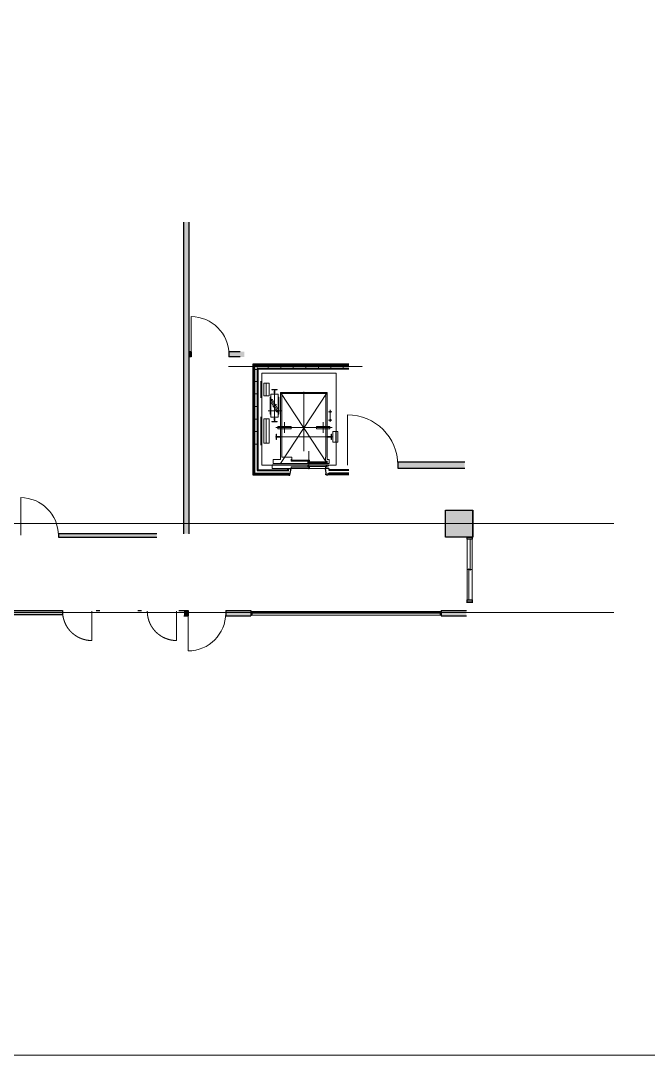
# Model space of a CAD drawing. Header units: millimetres. Extents: x -376000 to 292178, y -193032 to 188048.
# Drawn here: x -249646 to -234649, y -193032 to -168299 of the extents above; entities that cross this region are included whole.
import ezdxf

# ---------------------------------------------------------------- set-up
doc = ezdxf.new("R2010")
doc.units = ezdxf.units.MM
doc.linetypes.add('ラインタイプ-6', pattern=[5.291531, 3.175, -1.058062, 0.352704, -0.705764])
for name, color, linetype, lineweight in [('00_一般', 7, 'Continuous', 5), ('02_既存平面-内部建具・サッシ', 7, 'Continuous', 18), ('_区分表-オーナー：塗（壁）-3 (2D)', 7, 'Continuous', 5), ('_塗（壁） (2D)', 7, 'Continuous', 5), ('_平面図(既存部) (2D)', 7, 'Continuous', 5), ('_平面図（新設） (2D)', 7, 'Continuous', 5), ('一般', 7, 'Continuous', 5)]:
    doc.layers.add(name, color=color, linetype=linetype, lineweight=lineweight)
for name, color, linetype, lineweight, true_color in [('02_0.25', 1, 'Continuous', 25, 0xff0000), ('03_0.15', 7, 'Continuous', 15, 0x990099), ('04_0.10', 7, 'Continuous', 9, 0x0099ff), ('06一点鎖線', 7, 'ラインタイプ-6', 9, 0x9999ff), ('08_ハッチ・色', 7, 'Continuous', 5, 0x888888)]:
    doc.layers.add(name, color=color, linetype=linetype, lineweight=lineweight, true_color=true_color)

# ---------------------------------------------------------------- blocks, each defined once
blk = doc.blocks.new('塗（壁） (2D)')
at = {"layer": '02_0.25', "linetype": 'Continuous', "lineweight": 0, "true_color": 0xaaaaaa}
blk.add_hatch(color=253, dxfattribs=at).paths.add_polyline_path([(-239496, -179996), (-238846, -179996), (-238846, -180646), (-239496, -180646)])
at = {"layer": '08_ハッチ・色', "linetype": 'Continuous', "lineweight": 0}
for points in [[(-245746, -173114), (-245621, -173114), (-245621, -180564), (-245746, -180564)], [(-245746, -182526), (-245746, -182401), (-245646, -182401), (-245646, -182526)], [(-244746, -182526), (-244746, -182401), (-244146, -182401), (-244146, -182526)], [(-239596, -182526), (-239596, -182401), (-238996, -182401), (-238996, -182526)]]:
    blk.add_hatch(color=120, dxfattribs=at).paths.add_polyline_path(points)
at = {"layer": '02_0.25', "flags": 128}
blk.add_lwpolyline([(-239496, -179996), (-238846, -179996), (-238846, -180646), (-239496, -180646)], close=True, dxfattribs=at)
at = {"layer": '08_ハッチ・色', "color": 141}
for points in [[(-245571, -176336), (-245571, -176211), (-245621, -176336), (-245621, -176211)], [(-244298, -176336), (-244298, -176211), (-244671, -176336), (-244671, -176211)], [(-246396, -180646), (-246396, -180556), (-248746, -180646), (-248746, -180556)], [(-248646, -182491), (-248646, -182401), (-251896, -182491), (-251896, -182401)]]:
    blk.add_solid(points, dxfattribs=at)
at = {"layer": '08_ハッチ・色', "color": 253, "linetype": 'Continuous', "true_color": 0xaaaaaa}
blk.add_solid([(-240636, -178996), (-239036, -178996), (-240636, -178846), (-239036, -178846)], dxfattribs=at)
blk = doc.blocks.new('グループ-458')
at = {"layer": '03_0.15'}
blk.add_line((-249646, -179701), (-249646, -180601), dxfattribs=at)
blk.add_arc((-249646, -180601), 900, 0, 90, dxfattribs=at)
blk = doc.blocks.new('区分表-オーナー：塗（壁）-3 (2D)')
at = {"layer": '02_既存平面-内部建具・サッシ', "color": 7, "transparency": 33554559}
blk.add_blockref('グループ-458', (0, 0), dxfattribs=at)
blk = doc.blocks.new('グループ-112')
at = {"layer": '02_0.25', "flags": 128}
for points in [[(-238981, -180696), (-238981, -180646), (-238861, -180646), (-238861, -180696)], [(-238981, -182196), (-238981, -182146), (-238861, -182146), (-238861, -182196)]]:
    blk.add_lwpolyline(points, close=True, dxfattribs=at)
at = {"layer": '03_0.15'}
for p, q in [((-238906, -181446), (-238906, -180696)), ((-238861, -181422), (-238981, -181422)), ((-238936, -182146), (-238936, -181396))]:
    blk.add_line(p, q, dxfattribs=at)
at = {"layer": '04_0.10'}
for p, q in [((-238981, -182147), (-238981, -180696)), ((-238861, -182147), (-238861, -180696))]:
    blk.add_line(p, q, dxfattribs=at)
blk = doc.blocks.new('グループ-114')
at = {"layer": '03_0.15'}
blk.add_line((-241836, -177721), (-241836, -178921), dxfattribs=at)
blk.add_arc((-241836, -178921), 1200, 0, 90, dxfattribs=at)
blk = doc.blocks.new('グループ-115')
at = {"layer": '04_0.10'}
for p, q in [((-609, 692), (-609, 292)), ((-484, 642), (-484, 342))]:
    blk.add_line(p, q, dxfattribs=at)
at = {"layer": '04_0.10', "flags": 128}
blk.add_lwpolyline([(-542, 342), (-414, 342), (-414, 642), (-542, 642)], close=True, dxfattribs=at)
blk = doc.blocks.new('グループ-116')
at = {"layer": '04_0.10'}
for p, q in [((-374, 263), (-194, -48)), ((-284, 490), (-284, -274)), ((-140, -1278), (972, 424)), ((-140, 424), (972, -1278)), ((416, -980), (416, 434)), ((-240, 132), (-327, 82)), ((1048, 8), (1048, -282)), ((1088, -38), (1008, -38)), ((1088, -238), (1008, -238)), ((-257, -418), (1090, -418)), ((-47, -291), (-47, -544)), ((880, -291), (880, -544)), ((-259, -638), (1091, -638)), ((531, -1408), (531, -980)), ((-484, -1318), (-343, -1318)), ((1001, -1318), (1181, -1318))]:
    blk.add_line(p, q, dxfattribs=at)
at = {"layer": '04_0.10', "flags": 128}
for points in [[(-280, 452), (-280, 485), (-220, 488), (-220, 496), (-347, 496), (-347, 488), (-288, 485), (-288, 452), (-292, 452), (-292, 408), (-276, 408), (-276, 452)], [(-390, 231), (-230, -46), (-178, -16), (-338, 261)], [(-374, 382), (-374, -168), (-194, -168), (-194, 382)], [(-319, -1278), (-319, -1182), (-140, -1182), (-140, 424), (972, 424), (972, -1182), (1022, -1182), (1022, -1278)], [(-288, -237), (-288, -270), (-347, -274), (-347, -281), (-220, -281), (-220, -274), (-280, -270), (-280, -237), (-276, -237), (-276, -192), (-292, -192), (-292, -237)], [(-207, -391), (-207, -444), (113, -444), (113, -391)], [(720, -391), (720, -444), (1040, -444), (1040, -391)], [(-203, -634), (-236, -634), (-240, -574), (-248, -574), (-248, -701), (-240, -701), (-236, -642), (-203, -642), (-203, -645), (-159, -645), (-159, -630), (-203, -630)], [(1036, -642), (1069, -642), (1072, -701), (1080, -701), (1080, -574), (1072, -574), (1069, -634), (1036, -634), (1036, -630), (991, -630), (991, -645), (1036, -645)], [(111, -1192), (111, -1222), (551, -1222), (551, -1192)], [(511, -1232), (511, -1262), (951, -1262), (951, -1232)], [(111, -1358), (111, -1388), (551, -1388), (551, -1358)], [(511, -1318), (511, -1348), (951, -1348), (951, -1318)]]:
    blk.add_lwpolyline(points, close=True, dxfattribs=at)
for points in [[(-374, 312), (-389, 312), (-389, -98), (-374, -98)], [(-194, 312), (-179, 312), (-179, -98), (-194, -98)], [(-109, -1126), (-109, 394), (941, 394), (941, -1126)], [(-109, -1126), (131, -1126), (131, -1126), (131, -1182), (101, -1182)], [(941, -1126), (931, -1126), (931, -1218), (971, -1218), (971, -1278)], [(1001, -1338), (1001, -1308), (-343, -1308), (-343, -1398), (931, -1398), (931, -1358), (971, -1358), (971, -1308)]]:
    blk.add_lwpolyline(points, dxfattribs=at)
at = {"layer": '04_0.10'}
for centre in [(1048, -38), (1048, -238)]:
    blk.add_circle(centre, 15, dxfattribs=at)
blk = doc.blocks.new('グループ-117')
at = {"layer": '00_一般'}
blk.add_line((935, -1544), (931, -1524), dxfattribs=at)
at = {"layer": '04_0.10'}
for p, q in [((-609, -158), (-609, -838)), ((-484, -209), (-484, -789)), ((-439, -18), (-129, -18)), ((1181, -508), (1181, -768)), ((-609, -1428), (-484, -1428))]:
    blk.add_line(p, q, dxfattribs=at)
at = {"layer": '04_0.10', "flags": 128}
for points in [[(-542, -208), (-542, -788), (-414, -788), (-414, -208)], [(1111, -508), (1111, -768), (1225, -768), (1225, -508)]]:
    blk.add_lwpolyline(points, close=True, dxfattribs=at)
at = {"layer": '04_0.10'}
for name in ['グループ-115', 'グループ-116']:
    blk.add_blockref(name, (0, 0), dxfattribs=at)
blk = doc.blocks.new('シンボル-9 (2D)')
at = {"layer": '02_0.25'}
for p, q in [((1490, 1100), (-804, 1100)), ((-804, 1100), (-804, -1544)), ((1490, 1080), (-784, 1080)), ((-784, 1080), (-784, -1524)), ((1490, 1059), (-762, 1059)), ((-762, 1059), (-762, -1504)), ((1490, 994), (-698, 994)), ((-698, 994), (-698, -1441)), ((1490, 982), (-685, 982)), ((-685, 982), (-685, -1428)), ((-698, -1441), (56, -1441)), ((-685, -1428), (56, -1428)), ((27, -1398), (111, -1398)), ((27, -1398), (27, -1431)), ((84, -1554), (111, -1398)), ((959, -1554), (931, -1398)), ((1016, -1398), (932, -1398)), ((1016, -1398), (1016, -1431)), ((1490, -1428), (1016, -1428)), ((1490, -1441), (1016, -1441)), ((-804, -1544), (56, -1544)), ((-784, -1524), (56, -1524)), ((-762, -1504), (56, -1504)), ((56, -1510), (56, -1554)), ((56, -1554), (84, -1554)), ((987, -1554), (959, -1554)), ((987, -1510), (987, -1554)), ((1490, -1546), (987, -1546)), ((1490, -1504), (1016, -1504)), ((1490, -1524), (1016, -1524))]:
    blk.add_line(p, q, dxfattribs=at)
at = {"layer": '03_0.15', "flags": 128}
for points in [[(-708, 1018), (-698, 1018), (-698, 973), (-762, 973), (-762, 1018), (-752, 1018)], [(-391, 1004), (-391, 994), (-436, 994), (-436, 1059), (-391, 1059), (-391, 1049)], [(-91, 1004), (-91, 994), (-136, 994), (-136, 1059), (-91, 1059), (-91, 1049)], [(209, 1004), (209, 994), (164, 994), (164, 1059), (209, 1059), (209, 1049)], [(509, 1004), (509, 994), (464, 994), (464, 1059), (509, 1059), (509, 1049)], [(809, 1004), (809, 994), (764, 994), (764, 1059), (809, 1059), (809, 1049)], [(1109, 1004), (1109, 994), (1064, 994), (1064, 1059), (1109, 1059), (1109, 1049)], [(1402, 1004), (1402, 994), (1357, 994), (1357, 1059), (1402, 1059), (1402, 1049)], [(-708, 733), (-698, 733), (-698, 688), (-762, 688), (-762, 733), (-752, 733)], [(-708, 433), (-698, 433), (-698, 388), (-762, 388), (-762, 433), (-752, 433)], [(-708, 133), (-698, 133), (-698, 88), (-762, 88), (-762, 133), (-752, 133)], [(-708, -167), (-698, -167), (-698, -212), (-762, -212), (-762, -167), (-752, -167)], [(-708, -467), (-698, -467), (-698, -512), (-762, -512), (-762, -467), (-752, -467)], [(-708, -767), (-698, -767), (-698, -812), (-762, -812), (-762, -767), (-752, -767)]]:
    blk.add_lwpolyline(points, dxfattribs=at)
at = {"layer": '04_0.10', "flags": 128}
blk.add_lwpolyline([(-585, 882), (1190, 882), (1190, -1318), (-585, -1318)], close=True, dxfattribs=at)
at = {"layer": '06一点鎖線'}
blk.add_line((-1381, 1042), (1819, 1042), dxfattribs=at)
at = {"layer": '04_0.10'}
blk.add_blockref('グループ-117', (0, 0), dxfattribs=at)
blk = doc.blocks.new('平面図(既存部) (2D)')
at = {"layer": '02_0.25'}
for p, q in [((-240635.621, -178846.311), (-239035.621, -178846.311)), ((-240635.621, -178846.311), (-240635.621, -178996.311)), ((-240635.621, -178996.311), (-239035.621, -178996.311)), ((-239495.234, -180646.311), (-239495.621, -179996.311)), ((-239495.621, -179996.311), (-238845.621, -179996.311)), ((-238845.621, -179996.311), (-238845.621, -180646.311)), ((-238845.621, -180646.311), (-239495.234, -180646.311)), ((-238995.621, -182196.311), (-238845.621, -182196.311)), ((-245870.621, -182401.311), (-245745.621, -182401.311))]:
    blk.add_line(p, q, dxfattribs=at)
at = {"layer": '06一点鎖線'}
for p, q in [((-235470.621, -180321.311), (-270470.621, -180321.311)), ((-235470.621, -182446.311), (-270470.621, -182446.311))]:
    blk.add_line(p, q, dxfattribs=at)
at = {"layer": '02_0.25', "color": 7}
for name, p in [('シンボル-9 (2D)', (-243295.621, -177608.811)), ('グループ-112', (0, 0))]:
    blk.add_blockref(name, p, dxfattribs=at)
at = {"layer": '02_既存平面-内部建具・サッシ', "color": 7, "transparency": 33554559}
blk.add_blockref('グループ-114', (0, 0), dxfattribs=at)
blk = doc.blocks.new('グループ-557')
at = {"layer": '03_0.15'}
blk.add_line((-245646, -183364), (-245646, -182464), dxfattribs=at)
blk.add_arc((-245646, -182464), 900, 270, 0, dxfattribs=at)
blk = doc.blocks.new('グループ-562')
at = {"layer": '03_0.15'}
blk.add_line((-245571, -175374), (-245571, -176274), dxfattribs=at)
blk.add_arc((-245571, -176274), 900, 0, 90, dxfattribs=at)
blk = doc.blocks.new('グループ-564')
at = {"layer": '03_0.15'}
blk.add_line((-245920, -183116), (-245920, -182416), dxfattribs=at)
blk.add_open_spline([(-245920, -183116), (-245955, -183116), (-245989, -183113), (-246023, -183110), (-246057, -183103), (-246091, -183096), (-246123, -183086), (-246156, -183076), (-246188, -183063), (-246220, -183050), (-246250, -183034), (-246281, -183017), (-246309, -182998), (-246338, -182979), (-246364, -182957), (-246391, -182936), (-246415, -182911), (-246440, -182887), (-246461, -182860), (-246483, -182834), (-246502, -182805), (-246521, -182777), (-246538, -182746), (-246554, -182716), (-246567, -182684), (-246580, -182652), (-246590, -182620), (-246600, -182587), (-246607, -182553), (-246614, -182519), (-246617, -182485), (-246620, -182451), (-246620, -182416)], degree=2, knots=[0, 0, 0, 0.0625, 0.0625, 0.125, 0.125, 0.1875, 0.1875, 0.25, 0.25, 0.3125, 0.3125, 0.375, 0.375, 0.4375, 0.4375, 0.5, 0.5, 0.5625, 0.5625, 0.625, 0.625, 0.6875, 0.6875, 0.75, 0.75, 0.8125, 0.8125, 0.875, 0.875, 0.9375, 0.9375, 1, 1, 1], dxfattribs=at)
blk = doc.blocks.new('グループ-565')
at = {"layer": '03_0.15'}
blk.add_line((-247946, -183116), (-247946, -182416), dxfattribs=at)
blk.add_open_spline([(-247946, -183116), (-247980, -183116), (-248014, -183113), (-248048, -183110), (-248082, -183103), (-248116, -183096), (-248149, -183086), (-248182, -183076), (-248213, -183063), (-248245, -183050), (-248276, -183034), (-248306, -183017), (-248335, -182998), (-248363, -182979), (-248390, -182957), (-248416, -182936), (-248441, -182911), (-248465, -182887), (-248487, -182860), (-248509, -182834), (-248528, -182805), (-248547, -182777), (-248563, -182746), (-248579, -182716), (-248592, -182684), (-248605, -182652), (-248615, -182620), (-248625, -182587), (-248632, -182553), (-248639, -182519), (-248642, -182485), (-248646, -182451), (-248646, -182416)], degree=2, knots=[0, 0, 0, 0.0625, 0.0625, 0.125, 0.125, 0.1875, 0.1875, 0.25, 0.25, 0.3125, 0.3125, 0.375, 0.375, 0.4375, 0.4375, 0.5, 0.5, 0.5625, 0.5625, 0.625, 0.625, 0.6875, 0.6875, 0.75, 0.75, 0.8125, 0.8125, 0.875, 0.875, 0.9375, 0.9375, 1, 1, 1], dxfattribs=at)
blk = doc.blocks.new('グループ-566')
at = {"layer": '03_0.15', "transparency": 33554687}
blk.add_line((-239624, -182464), (-244117, -182464), dxfattribs=at)
at = {"layer": '03_0.15', "flags": 128}
for points in [[(-244117, -182509), (-244146, -182509), (-244146, -182419), (-244117, -182419)], [(-239596, -182509), (-239624, -182509), (-239624, -182419), (-239596, -182419)]]:
    blk.add_lwpolyline(points, close=True, dxfattribs=at)
at = {"layer": '04_0.10', "transparency": 33554687}
for p, q in [((-239624, -182419), (-244117, -182419)), ((-239624, -182509), (-244117, -182509))]:
    blk.add_line(p, q, dxfattribs=at)
blk = doc.blocks.new('平面図（新設） (2D)')
at = {"layer": '02_0.25'}
for p, q in [((-245745.621, -180564.363), (-245745.621, -173114.363)), ((-245620.621, -180564.363), (-245620.621, -173114.363)), ((-245570.621, -176211.311), (-245620.621, -176211.311)), ((-245570.621, -176336.311), (-245620.621, -176336.311)), ((-245570.621, -176211.311), (-245570.621, -176336.311)), ((-244398.121, -176211.311), (-244670.621, -176211.311)), ((-244670.621, -176211.311), (-244670.621, -176336.311)), ((-244398.121, -176336.311), (-244670.621, -176336.311)), ((-248745.621, -180556.311), (-248745.621, -180646.311)), ((-248745.621, -180556.311), (-246395.621, -180556.311)), ((-248745.621, -180646.311), (-246395.621, -180646.311)), ((-251895.621, -182401.311), (-248645.621, -182401.311)), ((-251895.621, -182491.311), (-249550.621, -182491.311)), ((-249550.621, -182491.311), (-248645.621, -182491.311)), ((-248645.621, -182401.311), (-248645.621, -182491.311)), ((-247845.621, -182401.311), (-247755.621, -182401.311)), ((-246845.621, -182401.311), (-246755.621, -182401.311)), ((-245745.621, -182401.311), (-245645.621, -182401.311)), ((-245745.621, -182526.311), (-245645.621, -182526.311)), ((-245645.621, -182401.311), (-245645.621, -182526.311)), ((-244745.621, -182401.311), (-244745.621, -182526.311)), ((-244745.621, -182401.311), (-244145.621, -182401.311)), ((-244745.621, -182526.311), (-244145.621, -182526.311)), ((-244145.621, -182401.311), (-244145.621, -182526.311)), ((-239595.621, -182401.311), (-239595.621, -182526.311)), ((-239595.621, -182401.311), (-238995.621, -182401.311)), ((-239595.621, -182526.311), (-238995.621, -182526.311))]:
    blk.add_line(p, q, dxfattribs=at)
at = {"layer": '04_0.10', "lineweight": 18, "flags": 128}
blk.add_lwpolyline([(-376000, -135500), (-60611.171, -135500), (-60611.171, -193031.518), (-376000, -193031.518)], close=True, dxfattribs=at)
at = {"layer": '02_既存平面-内部建具・サッシ', "color": 7, "transparency": 33554559}
for name in ['グループ-562', 'グループ-565', 'グループ-564', 'グループ-557']:
    blk.add_blockref(name, (0, 0), dxfattribs=at)
at = {"layer": '一般', "color": 7, "transparency": 33554687}
blk.add_blockref('グループ-566', (0, 0), dxfattribs=at)

msp = doc.modelspace()

# ---------------------------------------------------------------- block references
at = {"layer": '_区分表-オーナー：塗（壁）-3 (2D)'}
msp.add_blockref('区分表-オーナー：塗（壁）-3 (2D)', (0, 0), dxfattribs=at)
at = {"layer": '_塗（壁） (2D)'}
msp.add_blockref('塗（壁） (2D)', (0, 0), dxfattribs=at)

# ---------------------------------------------------------------- next in the draw order: block references
at = {"layer": '_平面図(既存部) (2D)'}
msp.add_blockref('平面図(既存部) (2D)', (0, 0), dxfattribs=at)

# ---------------------------------------------------------------- next in the draw order: block references
at = {"layer": '_平面図（新設） (2D)'}
msp.add_blockref('平面図（新設） (2D)', (0, 0), dxfattribs=at)

doc.saveas('drawing.dxf')
